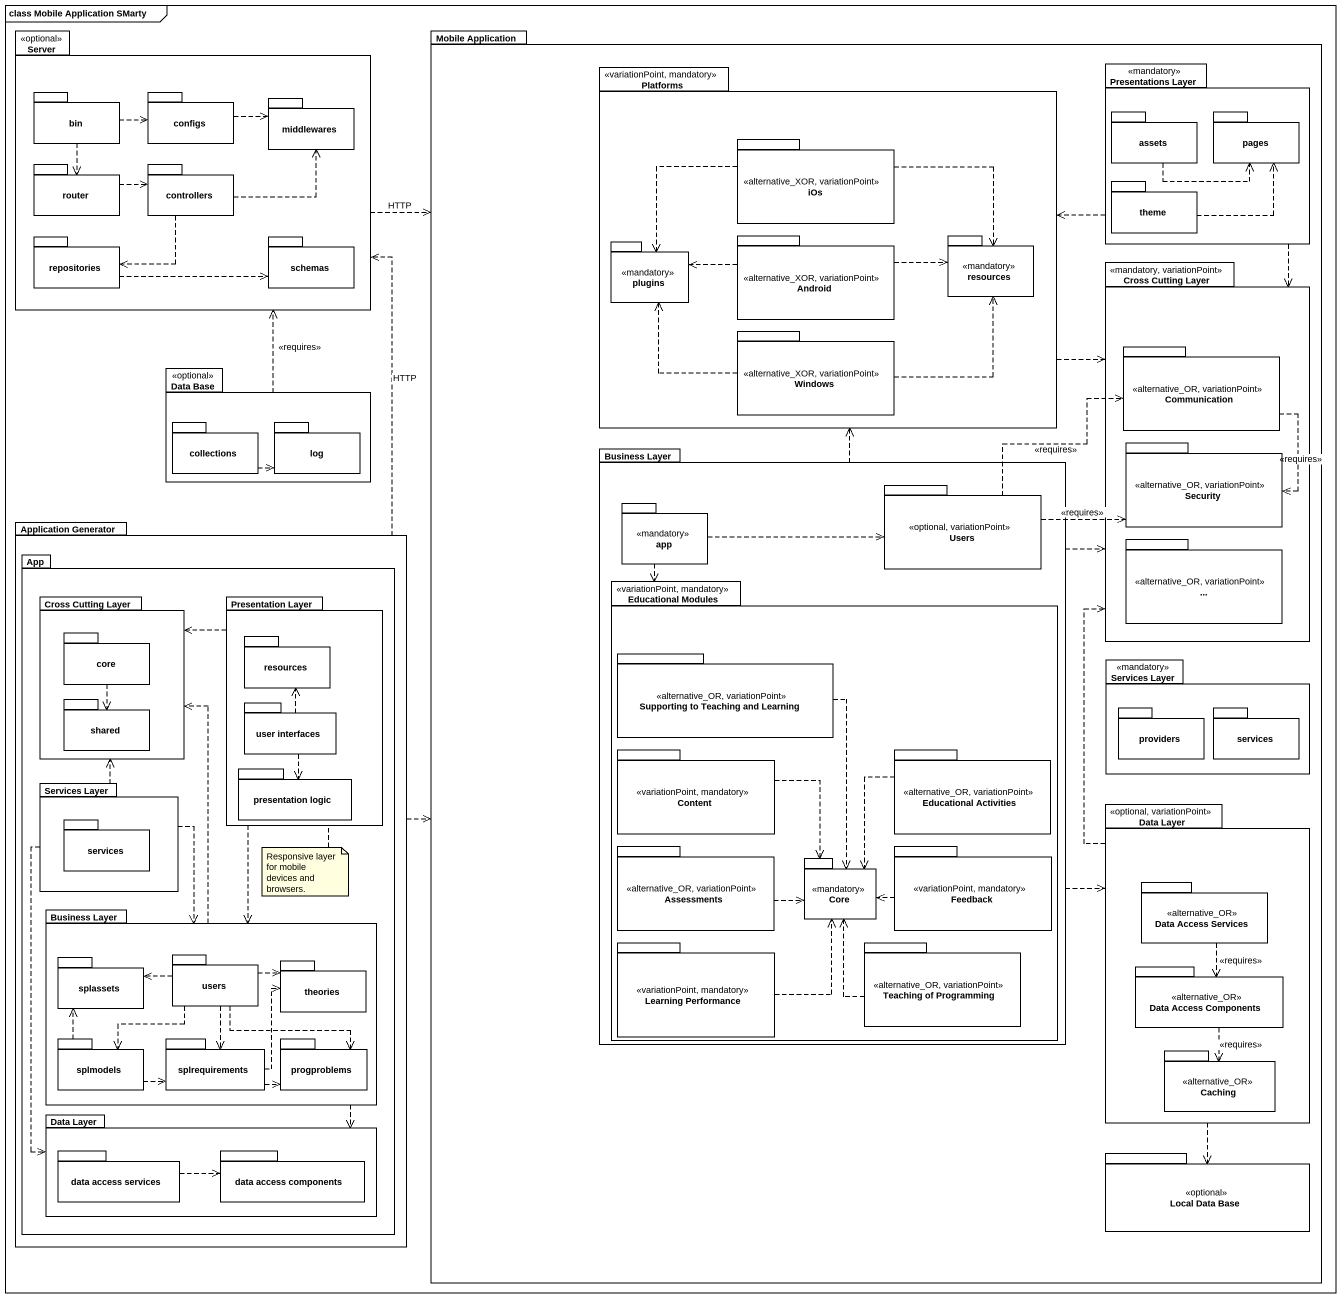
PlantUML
@startuml
mainframe class Mobile Application SMarty
package Server <<optional>> #FFFFFF {
  package bin #FFFFFF {
  }
  package configs #FFFFFF {
  }
  package middlewares #FFFFFF {
  }
  package router #FFFFFF {
  }
  package controllers #FFFFFF {
  }
  package repositories #FFFFFF {
  }
  package schemas #FFFFFF {
  }
}
package "Mobile Application" as Mobile_Application #FFFFFF {
  package Platforms <<variationPoint, mandatory>> #FFFFFF {
    package iOs <<alternative_XOR, variationPoint>> #FFFFFF {
    }
    package Android <<alternative_XOR, variationPoint>> #FFFFFF {
    }
    package resources <<mandatory>> #FFFFFF {
    }
    package plugins <<mandatory>> #FFFFFF {
    }
    package Windows <<alternative_XOR, variationPoint>> #FFFFFF {
    }
  }
  package "Presentations Layer" as Presentations_Layer <<mandatory>> #FFFFFF {
    package assets #FFFFFF {
    }
    package pages #FFFFFF {
    }
    package theme #FFFFFF {
    }
  }
  package "Cross Cutting Layer" as Cross_Cutting_Layer <<mandatory, variationPoint>> #FFFFFF {
    package Communication <<alternative_OR, variationPoint>> #FFFFFF {
    }
    package Security <<alternative_OR, variationPoint>> #FFFFFF {
    }
    package "..." as package1 <<alternative_OR, variationPoint>> #FFFFFF {
    }
  }
  package "Business Layer" as Business_Layer #FFFFFF {
    package app <<mandatory>> #FFFFFF {
    }
    package Users <<optional, variationPoint>> #FFFFFF {
    }
    package "Educational Modules" as Educational_Modules <<variationPoint, mandatory>> #FFFFFF {
      package "Supporting to Teaching and Learning" as Supporting_to_Teaching_and <<alternative_OR, variationPoint>> #FFFFFF {
      }
      package Content <<variationPoint, mandatory>> #FFFFFF {
      }
      package "Educational Activities" as Educational_Activities <<alternative_OR, variationPoint>> #FFFFFF {
      }
      package Assessments <<alternative_OR, variationPoint>> #FFFFFF {
      }
      package Feedback <<variationPoint, mandatory>> #FFFFFF {
      }
      package Core <<mandatory>> #FFFFFF {
      }
      package "Learning Performance" as Learning_Performance <<variationPoint, mandatory>> #FFFFFF {
      }
      package "Teaching of Programming" as Teaching_of_Programming <<alternative_OR, variationPoint>> #FFFFFF {
      }
    }
  }
  package "Services Layer" as Services_Layer <<mandatory>> #FFFFFF {
    package providers #FFFFFF {
    }
    package services #FFFFFF {
    }
  }
  package "Data Layer" as Data_Layer <<optional, variationPoint>> #FFFFFF {
    package "Data Access Services" as Data_Access_Services <<alternative_OR>> #FFFFFF {
    }
    package "Data Access Components" as Data_Access_Components <<alternative_OR>> #FFFFFF {
    }
    package Caching <<alternative_OR>> #FFFFFF {
    }
  }
  package "Local Data Base" as Local_Data_Base <<optional>> #FFFFFF {
  }
}
package "Data Base" as Data_Base <<optional>> #FFFFFF {
  package "collections" as collections_ #FFFFFF {
  }
  package log #FFFFFF {
  }
}
package "Application Generator" as Application_Generator #FFFFFF {
  package App #FFFFFF {
    package "Cross Cutting Layer" as Cross_Cutting_Layer_2 #FFFFFF {
      package core #FFFFFF {
      }
      package shared #FFFFFF {
      }
    }
    package "Presentation Layer" as Presentation_Layer #FFFFFF {
      package "resources" as resources_2 #FFFFFF {
      }
      package "user interfaces" as user_interfaces #FFFFFF {
      }
      package "presentation logic" as presentation_logic #FFFFFF {
      }
    }
    package "Services Layer" as Services_Layer_2 #FFFFFF {
      package "services" as services_2 #FFFFFF {
      }
    }
    package "Business Layer" as Business_Layer_2 #FFFFFF {
      package splassets #FFFFFF {
      }
      package users #FFFFFF {
      }
      package theories #FFFFFF {
      }
      package splmodels #FFFFFF {
      }
      package splrequirements #FFFFFF {
      }
      package progproblems #FFFFFF {
      }
    }
    package "Data Layer" as Data_Layer_2 #FFFFFF {
      package "data access services" as data_access_services #FFFFFF {
      }
      package "data access components" as data_access_components #FFFFFF {
      }
    }
  }
}
Server ..> Mobile_Application : HTTP
Platforms .right.> Cross_Cutting_Layer
Presentations_Layer .left.> Platforms
Presentations_Layer ..> Cross_Cutting_Layer
bin .right.> configs
bin ..> router
configs .right.> middlewares
assets .right.> pages
iOs .right.> resources
iOs .left.> plugins
router .right.> controllers
controllers .right.> middlewares
controllers ..> repositories
theme .up.> pages
Android .right.> resources
Android .left.> plugins
repositories .right.> schemas
Windows .up.> resources
Windows .up.> plugins
Communication ..> Security : <<requires>>
Data_Base .up.> Server : <<requires>>
collections_ .right.> log
Business_Layer .up.> Platforms
Business_Layer .up.> Cross_Cutting_Layer
Business_Layer .right.> Data_Layer
app .right.> Users
app ..> Educational_Modules
Users .right.> Communication : <<requires>>
Users .right.> Security : <<requires>>
Application_Generator .up.> Server : HTTP
Application_Generator .right.> Mobile_Application
Presentation_Layer .left.> Cross_Cutting_Layer_2
Presentation_Layer ..> Business_Layer_2
core ..> shared
Supporting_to_Teaching_and ..> Core
user_interfaces .up.> resources_2
user_interfaces ..> presentation_logic
Content ..> Core
Educational_Activities ..> Core
Services_Layer_2 .up.> Cross_Cutting_Layer_2
Services_Layer_2 ..> Business_Layer_2
Services_Layer_2 ..> Data_Layer_2
Data_Layer .up.> Cross_Cutting_Layer
Data_Layer ..> Local_Data_Base
Assessments .right.> Core
Feedback .left.> Core
Data_Access_Services ..> Data_Access_Components : <<requires>>
Business_Layer_2 .up.> Cross_Cutting_Layer_2
Business_Layer_2 ..> Data_Layer_2
users .left.> splassets
users .right.> theories
users ..> splmodels
users ..> splrequirements
users ..> progproblems
Learning_Performance .up.> Core
Teaching_of_Programming .up.> Core
Data_Access_Components ..> Caching : <<requires>>
splmodels .up.> splassets
splmodels .right.> splrequirements
splrequirements .up.> theories
splrequirements .right.> progproblems
data_access_services .right.> data_access_components
note bottom of Presentation_Layer : Responsive layer for mobile devices and browsers.
@enduml
